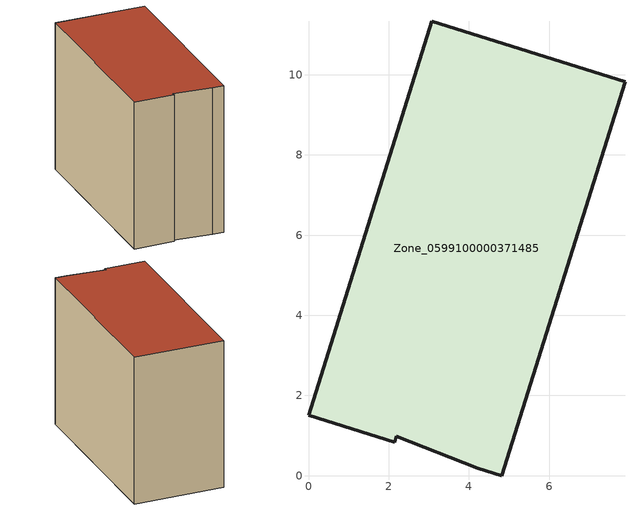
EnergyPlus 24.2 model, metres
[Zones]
Zone_0599100000371485
 floor ground (C_G): 0,1.51 3.08,11.33 7.89,9.83 4.82,0 4.22,0.19 2.19,0.98 2.15,0.84 z0
 wall outside (C_F): 3.08,11.33 0,1.51 2.15,0.84 2.19,0.98 4.22,0.19 4.82,0 7.89,9.83 3.08,11.33 z0:8.45
 roof outside (C_R): 4.22,0.19 4.82,0 7.89,9.83 3.08,11.33 0,1.51 2.15,0.84 2.19,0.98 z8.45
[BUILDING]
Pand.0599100000371485: North Axis=0; Terrain=City; Loads Convergence Tolerance Value=0.04; Temperature Convergence Tolerance Value=0.4; Solar Distribution=FullExterior; Maximum Number of Warmup Days=25; Minimum Number of Warmup Days=1
[Site:Location]
Rotterdam.The.Hague.AP_ZH_NLD Design_Conditions: Latitude=51.96; Longitude=4.45; Time Zone=1; Elevation=-4.5
[SITE:GROUNDTEMPERATURE:BUILDINGSURFACE]
18, 18, 18, 18, 18, 18, 18, 18, 18, 18, 18, 18
[MATERIAL] Thermal Absorptance=0.9; Solar Absorptance=0.7; Visible Absorptance=0.7
Name | Roughness | Thickness | Conductivity | Density | Specific Heat
G.TI.1992-2005 | MediumSmooth | 0.15 | 0.06 | 540 | 1210
F.TI.1992-2005 | Rough | 0.3 | 0.12 | 1920 | 840
R.TI.1992-2005 | MediumRough | 0.2 | 0.08 | 1500 | 1000
[CONSTRUCTION]
C_G: G.TI.1992-2005
C_F: F.TI.1992-2005
C_R: R.TI.1992-2005
[ZONE]
Zone_0599100000371485: Type=1; Multiplier=1; Ceiling Height=Autocalculate; Volume=Autocalculate; Floor Area=autocalculate; Part of Total Floor Area=Yes
[ZONEINFILTRATION:DESIGNFLOWRATE]
Infil_Zone_0599100000371485: Zone or ZoneList or Space or SpaceList=Zone_0599100000371485; Schedule=AlwaysOn; Design Flow Rate Calculation Method=Flow/Area; Flow Rate per Floor Area=0.0015; Constant Term Coefficient=1; Temperature Term Coefficient=0; Velocity Term Coefficient=0; Velocity Squared Term Coefficient=0
[HVACTEMPLATE:ZONE:IDEALLOADSAIRSYSTEM]
Zone_0599100000371485: Maximum Heating Supply Air Temperature=50; Minimum Cooling Supply Air Temperature=13; Maximum Heating Supply Air Humidity Ratio=0.0156; Minimum Cooling Supply Air Humidity Ratio=0.0077; Heating Limit=NoLimit; Cooling Limit=NoLimit; Dehumidification Control Type=ConstantSensibleHeatRatio; Cooling Sensible Heat Ratio=0.7; Dehumidification Setpoint=60; Humidification Control Type=None; Humidification Setpoint=30; Outdoor Air Method=None; Outdoor Air Flow Rate per Person=0.00944; Outdoor Air Flow Rate per Zone Floor Area=0; Outdoor Air Flow Rate per Zone=0; Demand Controlled Ventilation Type=None; Outdoor Air Economizer Type=NoEconomizer; Heat Recovery Type=None; Sensible Heat Recovery Effectiveness=0.7; Latent Heat Recovery Effectiveness=0.65
[ZONECONTROL:THERMOSTAT]
ThermostatControl_Zone_0599100000371485: Zone or ZoneList=Zone_0599100000371485; Control Type Schedule=DualSetpointControlType; Control 1=Thermostat_Zone_0599100000371485; Temperature Difference Between Cutout And Setpoint=0
[THERMOSTATSETPOINT:DUALSETPOINT]
Thermostat_Zone_0599100000371485: Heating Setpoint Temperature Schedule=HeatingSetpoint_Zone_0599100000371485; Cooling Setpoint Temperature Schedule=CoolingSetpoint_Zone_0599100000371485
[SCHEDULE:COMPACT]
HeatingSetpoint_Zone_0599100000371485: Through: 12/31, For: AllDays, Until: 24:00, 21
CoolingSetpoint_Zone_0599100000371485: Through: 12/31, For: AllDays, Until: 24:00, 24
DualSetpointControlType: Through: 12/31, For: AllDays, Until: 24:00, 4
AlwaysOn: Through: 12/31, For: AllDays, Until: 24:00, 1
